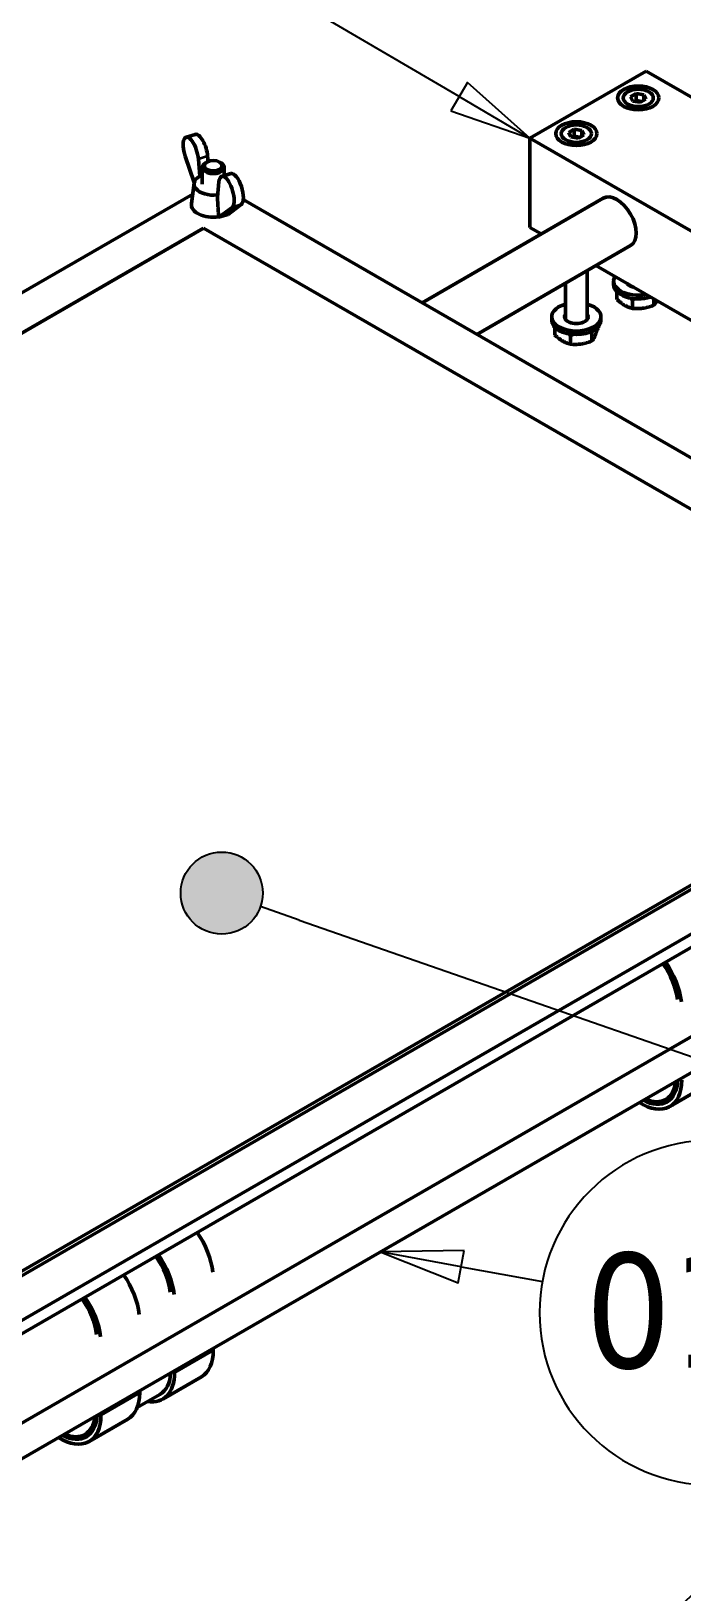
# Model space of a CAD drawing. Header units: millimetres. Extents: x -1346 to 2520, y -2365 to 1874.
# Drawn here: x 1739 to 1857.8, y 681.4 to 966.6 of the extents above; entities that cross this region are included whole.
import ezdxf

# ---------------------------------------------------------------- set-up
doc = ezdxf.new("R2010")
doc.units = ezdxf.units.MM
doc.header["$LTSCALE"] = 6
for name, color, linetype, lineweight in [('Symbol (ISO)', 7, 'Continuous', 25), ('Visible (ISO)', 7, 'Continuous', 50), ('Visible Narrow (ISO)', 7, 'Continuous', 35)]:
    doc.layers.add(name, color=color, linetype=linetype, lineweight=lineweight)
doc.styles.add('Note Text (ISO)', font='tahoma.ttf')

# ---------------------------------------------------------------- blocks, each defined once
blk = doc.blocks.new('Balloon5')
at = {"layer": 'Symbol (ISO)'}
for p, q in [((306.887, 177.177), (297.101, 177.177)), ((316.271, 161.924), (310.467, 168.111)), ((306.887, 166.677), (297.101, 166.677)), ((316.636, 162.266), (315.906, 161.581)), ((317.981, 160.1), (316.636, 162.266)), ((316.271, 161.924), (317.981, 160.1)), ((315.906, 161.581), (317.981, 160.1))]:
    blk.add_line(p, q, dxfattribs=at)
at = {"layer": 'Symbol (ISO)', "flags": 128}
blk.add_lwpolyline([(315.906, 161.581), (317.981, 160.1), (316.636, 162.266), (315.906, 161.581)], dxfattribs=at)
at = {"layer": 'Symbol (ISO)'}
for centre, start, end in [((297.101, 171.927), 90, 270), ((306.887, 171.927), 270, 90)]:
    blk.add_arc(centre, 5.25, start, end, dxfattribs=at)
blk.add_solid([(315.906, 161.581), (317.981, 160.1), (316.636, 162.266), (315.906, 161.581)], dxfattribs=at)
at = {"layer": 'Symbol (ISO)', "insert": (301.994, 171.964), "char_height": 3.5, "attachment_point": 5, "style": 'Note Text (ISO)'}
blk.add_mtext('10-1001', dxfattribs=at)
blk = doc.blocks.new('Balloon13')
at = {"layer": 'Symbol (ISO)'}
for p, q in [((280.093, 177.723), (279.934, 177.723)), ((302.851, 159.113), (284.618, 169.817)), ((280.093, 167.223), (279.934, 167.223)), ((303.104, 159.544), (302.598, 158.682)), ((305.007, 157.847), (303.104, 159.544)), ((302.851, 159.113), (305.007, 157.847)), ((302.598, 158.682), (305.007, 157.847))]:
    blk.add_line(p, q, dxfattribs=at)
at = {"layer": 'Symbol (ISO)', "flags": 128}
blk.add_lwpolyline([(302.598, 158.682), (305.007, 157.847), (303.104, 159.544), (302.598, 158.682)], dxfattribs=at)
at = {"layer": 'Symbol (ISO)'}
for centre, start, end in [((279.934, 172.473), 90, 270), ((280.093, 172.473), 270, 90)]:
    blk.add_arc(centre, 5.25, start, end, dxfattribs=at)
blk.add_solid([(302.598, 158.682), (305.007, 157.847), (303.104, 159.544), (302.598, 158.682)], dxfattribs=at)
at = {"layer": 'Symbol (ISO)', "insert": (280.014, 172.51), "char_height": 3.5, "attachment_point": 5, "style": 'Note Text (ISO)'}
blk.add_mtext('015', dxfattribs=at)
blk = doc.blocks.new('Balloon16')
at = {"layer": 'Symbol (ISO)'}
blk.add_arc((313.447, 109.555), 5.25, 90, 270, dxfattribs=at)
blk = doc.blocks.new('Balloon19')
at = {"layer": 'Symbol (ISO)'}
h = blk.add_hatch(color=256, dxfattribs=at)
edge = h.paths.add_edge_path(flags=0)
edge.add_arc((295.628, 134.85), 1.25, 0, 360)
for q in [(296.809, 134.438), (327.562, 123.722)]:
    blk.add_line((297.989, 134.027), q, dxfattribs=at)
blk.add_circle((295.628, 134.85), 1.25, dxfattribs=at)
blk = doc.blocks.new('Balloon27')
at = {"layer": 'Symbol (ISO)'}
for p, q in [((310.551, 127.319), (310.711, 127.319)), ((303.004, 123.961), (300.455, 123.92)), ((302.914, 123.469), (300.455, 123.92)), ((300.455, 123.92), (302.823, 122.977)), ((302.823, 122.977), (303.004, 123.961)), ((302.914, 123.469), (305.39, 123.015)), ((310.551, 116.819), (310.711, 116.819))]:
    blk.add_line(p, q, dxfattribs=at)
at = {"layer": 'Symbol (ISO)', "flags": 128}
blk.add_lwpolyline([(303.004, 123.961), (300.455, 123.92), (302.823, 122.977), (303.004, 123.961)], dxfattribs=at)
at = {"layer": 'Symbol (ISO)'}
for centre, start, end in [((310.551, 122.069), 90, 270), ((310.711, 122.069), 270, 90)]:
    blk.add_arc(centre, 5.25, start, end, dxfattribs=at)
blk.add_solid([(303.004, 123.961), (300.455, 123.92), (302.823, 122.977), (303.004, 123.961)], dxfattribs=at)
at = {"layer": 'Symbol (ISO)', "insert": (310.631, 122.105), "char_height": 3.5, "attachment_point": 5, "style": 'Note Text (ISO)'}
blk.add_mtext('014', dxfattribs=at)

msp = doc.modelspace()

# ---------------------------------------------------------------- linework, layer by layer
at = {"layer": 'Visible (ISO)'}
for p, q in [((1851.26, 959.33), (1830.04, 947.08)), ((1875.14, 945.54), (1851.26, 959.33)), ((1848.45, 954.65), (1849.47, 955.24)), ((1848.82, 953.84), (1848.45, 954.65)), ((1850.22, 953.63), (1848.82, 953.84)), ((1849.47, 955.24), (1849.47, 954.01)), ((1849.47, 955.24), (1850.86, 955.02)), ((1851.24, 954.22), (1850.22, 953.63)), ((1850.86, 955.02), (1851.24, 954.22)), ((1850.86, 954), (1850.86, 955.02)), ((1768.93, 947.76), (1767.25, 947.25)), ((1830.04, 947.08), (1830.04, 930.75)), ((1861.86, 928.71), (1830.04, 947.08)), ((1837.13, 948.12), (1838.15, 948.7)), ((1837.51, 947.31), (1837.13, 948.12)), ((1838.9, 947.09), (1837.51, 947.31)), ((1838.15, 948.7), (1838.15, 947.48)), ((1838.15, 948.7), (1839.55, 948.49)), ((1839.92, 947.68), (1838.9, 947.09)), ((1839.55, 948.49), (1839.92, 947.68)), ((1839.55, 947.47), (1839.55, 948.49)), ((1768.76, 938.96), (1767.11, 943.8)), ((1769.5, 943.25), (1769.76, 940.12)), ((1770.22, 938.69), (1770.22, 941.75)), ((1771.06, 942.71), (1770.81, 942.56)), ((1771.26, 942.81), (1771.19, 943.76)), ((1773.39, 942.71), (1773.64, 942.56)), ((1774.22, 940.23), (1774.22, 941.75)), ((1768.73, 938.84), (1768.24, 935.11)), ((1773.26, 939.12), (1772.98, 936.29)), ((1773.77, 940.09), (1775.45, 940.6)), ((1768.47, 936.84), (1551.72, 811.7)), ((1923.45, 851.7), (1777.7, 935.85)), ((1810.36, 917), (1843.45, 936.1)), ((1773.25, 932.63), (1775.65, 934.42)), ((1773.25, 932.63), (1774.93, 933.14)), ((1777.34, 934.93), (1774.93, 933.14)), ((1770.46, 930.64), (1560.45, 809.39)), ((1918.95, 844.91), (1770.46, 930.64)), ((1773.19, 932.69), (1773.25, 932.63)), ((1830.04, 930.75), (1832.11, 929.56)), ((1820.36, 911.22), (1848.45, 927.44)), ((1840.53, 922.87), (1840.53, 913.97)), ((1842.11, 923.78), (1861.86, 912.38)), ((1836.53, 920.56), (1836.53, 913.97)), ((1845.34, 920.3), (1845.34, 920.96)), ((1845.94, 919.01), (1845.94, 917.6)), ((1848.8, 917.53), (1848.8, 915.95)), ((1852.7, 917.67), (1852.7, 916.55)), ((1834.03, 913.77), (1834.03, 914.42)), ((1843.03, 913.77), (1843.03, 914.42)), ((1834.62, 912.48), (1834.62, 911.07)), ((1837.48, 911), (1837.48, 909.42)), ((1841.39, 911.61), (1841.39, 910.02)), ((1842.43, 912.48), (1842.43, 912.28)), ((1705.05, 712.44), (1934.86, 845.12)), ((1708.94, 723.66), (1918.95, 844.91)), ((1705.05, 709.99), (1934.86, 842.67)), ((1708.94, 722.85), (1918.95, 844.1)), ((1705.05, 693.66), (1934.86, 826.34)), ((1705.05, 687.12), (1934.86, 819.8)), ((1855.61, 770.09), (1862.68, 774.17)), ((1772.22, 725.91), (1772.22, 725.5)), ((1765.15, 721.42), (1765.15, 721.82)), ((1762.98, 716.61), (1770.05, 720.69)), ((1758.35, 715.09), (1762.48, 717.48)), ((1758.79, 718.15), (1758.79, 717.74)), ((1751.72, 713.66), (1751.72, 714.07)), ((1749.54, 708.85), (1756.61, 712.94))]:
    msp.add_line(p, q, dxfattribs=at)
for centre, major_axis in [((1849.84, 954.43), (3.77, 0)), ((1849.84, 954.43), (2.75, 0)), ((1838.53, 947.9), (3.77, 0)), ((1838.53, 947.9), (2.75, 0)), ((1772.22, 942.03), (-1.65, 0))]:
    msp.add_ellipse(centre, major_axis=major_axis, ratio=0.57735, dxfattribs=at)
for centre, major_axis, ratio, start_param, end_param in [((1768.12, 944.38), (-0.87, 2.87), 0.3801, 4.196314, 7.940888), ((1769.81, 944.89), (-0.87, 2.87), 0.3801, 4.196314, 6.283185), ((1772.22, 941.75), (-2, 0), 0.57735, 5.497787, 10.210176), ((1772.22, 938.69), (-3.5, 0), 0.57735, 5.320635, 8.083485), ((1774.64, 937.22), (0.87, -2.87), 0.3801, 0.135677, 3.880251), ((1772.22, 938.69), (-3.5, 0), 0.57735, 4.04855, 4.104143), ((1776.32, 937.73), (-0.87, 2.87), 0.3801, 3.27727, 6.283185), ((1845.95, 931.77), (-2.5, 4.33), 0.57735, 3.141593, 6.283185), ((1772.22, 934.93), (-4, 0), 0.57735, 6.20625, 8.098419), ((1849.84, 920.96), (-4.5, 0), 0.57735, 5.958341, 8.178826), ((1849.84, 920.3), (-4.5, 0), 0.57735, 0, 2.086262), ((1849.84, 920.96), (-2.15, 0), 0.57735, 0.409648, 1.161148), ((1838.53, 914.42), (4.5, 0), 0.57735, 2.03135, 7.393428), ((1838.53, 913.77), (4.5, 0), 0.57735, 3.141593, 6.283185), ((1838.53, 914.42), (2.15, 0), 0.57735, 2.765842, 6.658936), ((1838.53, 913.77), (-2.15, 0), 0.57735, 5.907435, 6.016941), ((1838.53, 913.77), (2.15, 0), 0.57735, 0.266244, 0.37575), ((1850.36, 792.25), (4.75, -8.23), 0.57735, 0.943956, 1.720216), ((1850.36, 792.25), (-5.25, 9.09), 0.57735, 4.070338, 4.847487), ((1850.36, 779.18), (5.25, -9.09), 0.57735, 5.451235, 7.068583), ((1850.36, 779.18), (4.75, -8.23), 0.57735, 5.551909, 7.014461), ((1850.36, 779.18), (4.5, -7.79), 0.57735, 5.616174, 6.950196), ((1850.71, 779.39), (4.75, -8.23), 0.57735, 5.551909, 6.245961), ((1764.8, 742.85), (5.25, -9.09), 0.57735, 0.928746, 1.705894), ((1757.73, 738.77), (4.75, -8.23), 0.57735, 0.943956, 1.720216), ((1757.73, 738.77), (-5.25, 9.09), 0.57735, 4.070338, 4.847487), ((1751.36, 735.09), (5.25, -9.09), 0.57735, 0.928746, 1.705894), ((1744.29, 731.01), (4.75, -8.23), 0.57735, 0.943956, 1.720216), ((1744.29, 731.01), (-5.25, 9.09), 0.57735, 4.070338, 4.847487), ((1764.8, 729.79), (5.25, -9.09), 0.57735, 0, 0.785398), ((1757.73, 725.7), (5.25, -9.09), 0.57735, 5.843209, 7.068583), ((1757.73, 725.7), (4.75, -8.23), 0.57735, 0, 0.731276), ((1751.36, 722.03), (5.25, -9.09), 0.57735, 0, 0.785398), ((1744.29, 717.95), (5.25, -9.09), 0.57735, 5.451235, 7.068583), ((1744.29, 717.95), (4.75, -8.23), 0.57735, 5.551909, 7.014461), ((1744.29, 717.95), (4.5, -7.79), 0.57735, 5.616174, 6.950196), ((1744.65, 718.15), (4.75, -8.23), 0.57735, 5.551909, 6.245961)]:
    msp.add_ellipse(centre, major_axis=major_axis, ratio=ratio, start_param=start_param, end_param=end_param, dxfattribs=at)
for points, weights in [([(1849.47, 954.01), (1849.33, 953.88), (1849.2, 953.78)], [1, 1.03917061523, 1.05850500864]), ([(1850.49, 953.78), (1850.01, 953.8), (1849.47, 954.01)], [1.05886467072, 1.11516383842, 1]), ([(1838.15, 947.48), (1838.01, 947.35), (1837.88, 947.25)], [1, 1.03917061523, 1.05850500864]), ([(1839.17, 947.25), (1838.69, 947.27), (1838.15, 947.48)], [1.05886467072, 1.11516383842, 1]), ([(1773.19, 932.69), (1773.08, 934.6), (1772.98, 936.29)], [1, 1.00211729301, 1.0004735734]), ([(1845.94, 917.6), (1847.37, 916.3), (1848.8, 915.95)], [1, 1.15470053838, 1]), ([(1848.8, 917.53), (1848.62, 917.69), (1848.46, 917.83)], [1, 1.01647240799, 1.02943687441]), ([(1849.3, 917.72), (1849.06, 917.64), (1848.8, 917.53)], [1.03214521697, 1.01821801946, 1]), ([(1848.8, 915.95), (1850.75, 915.78), (1852.7, 916.55)], [1, 1.15470053838, 1]), ([(1852.7, 916.55), (1852.97, 916.89), (1853.2, 917.38)], [1, 1.0741101123, 1.07721454094]), ([(1834.62, 911.07), (1836.05, 909.77), (1837.48, 909.42)], [1, 1.15470053838, 1]), ([(1837.48, 911), (1837.31, 911.16), (1837.15, 911.3)], [1, 1.01647240799, 1.02943687441]), ([(1837.99, 911.19), (1837.74, 911.11), (1837.48, 911)], [1.03214521697, 1.01821801946, 1]), ([(1837.48, 909.42), (1839.43, 909.24), (1841.39, 910.02)], [1, 1.15470053838, 1]), ([(1841.39, 911.61), (1841.23, 911.62), (1841.08, 911.63)], [1, 1.01094806049, 1.02034654617]), ([(1841.39, 910.02), (1841.91, 910.67), (1842.43, 912.28)], [1, 1.15470053838, 1]), ([(1841.45, 911.79), (1841.42, 911.7), (1841.39, 911.61)], [1.01538838448, 1.00812044569, 1])]:
    msp.add_rational_spline(points, weights, degree=2, dxfattribs=at)
at = {"layer": 'Visible Narrow (ISO)'}
for p, q in [((1771.19, 943.76), (1769.5, 943.25)), ((1777.34, 934.93), (1775.65, 934.42)), ((1765.15, 721.42), (1772.22, 725.5)), ((1751.72, 713.66), (1758.79, 717.74))]:
    msp.add_line(p, q, dxfattribs=at)

# ---------------------------------------------------------------- block references
at = {"layer": 'Symbol (ISO)', "xscale": 6, "yscale": 6, "zscale": 6}
for name in ['Balloon13', 'Balloon5', 'Balloon19', 'Balloon27', 'Balloon16']:
    msp.add_blockref(name, (0, 0), dxfattribs=at)

doc.saveas('drawing.dxf')
